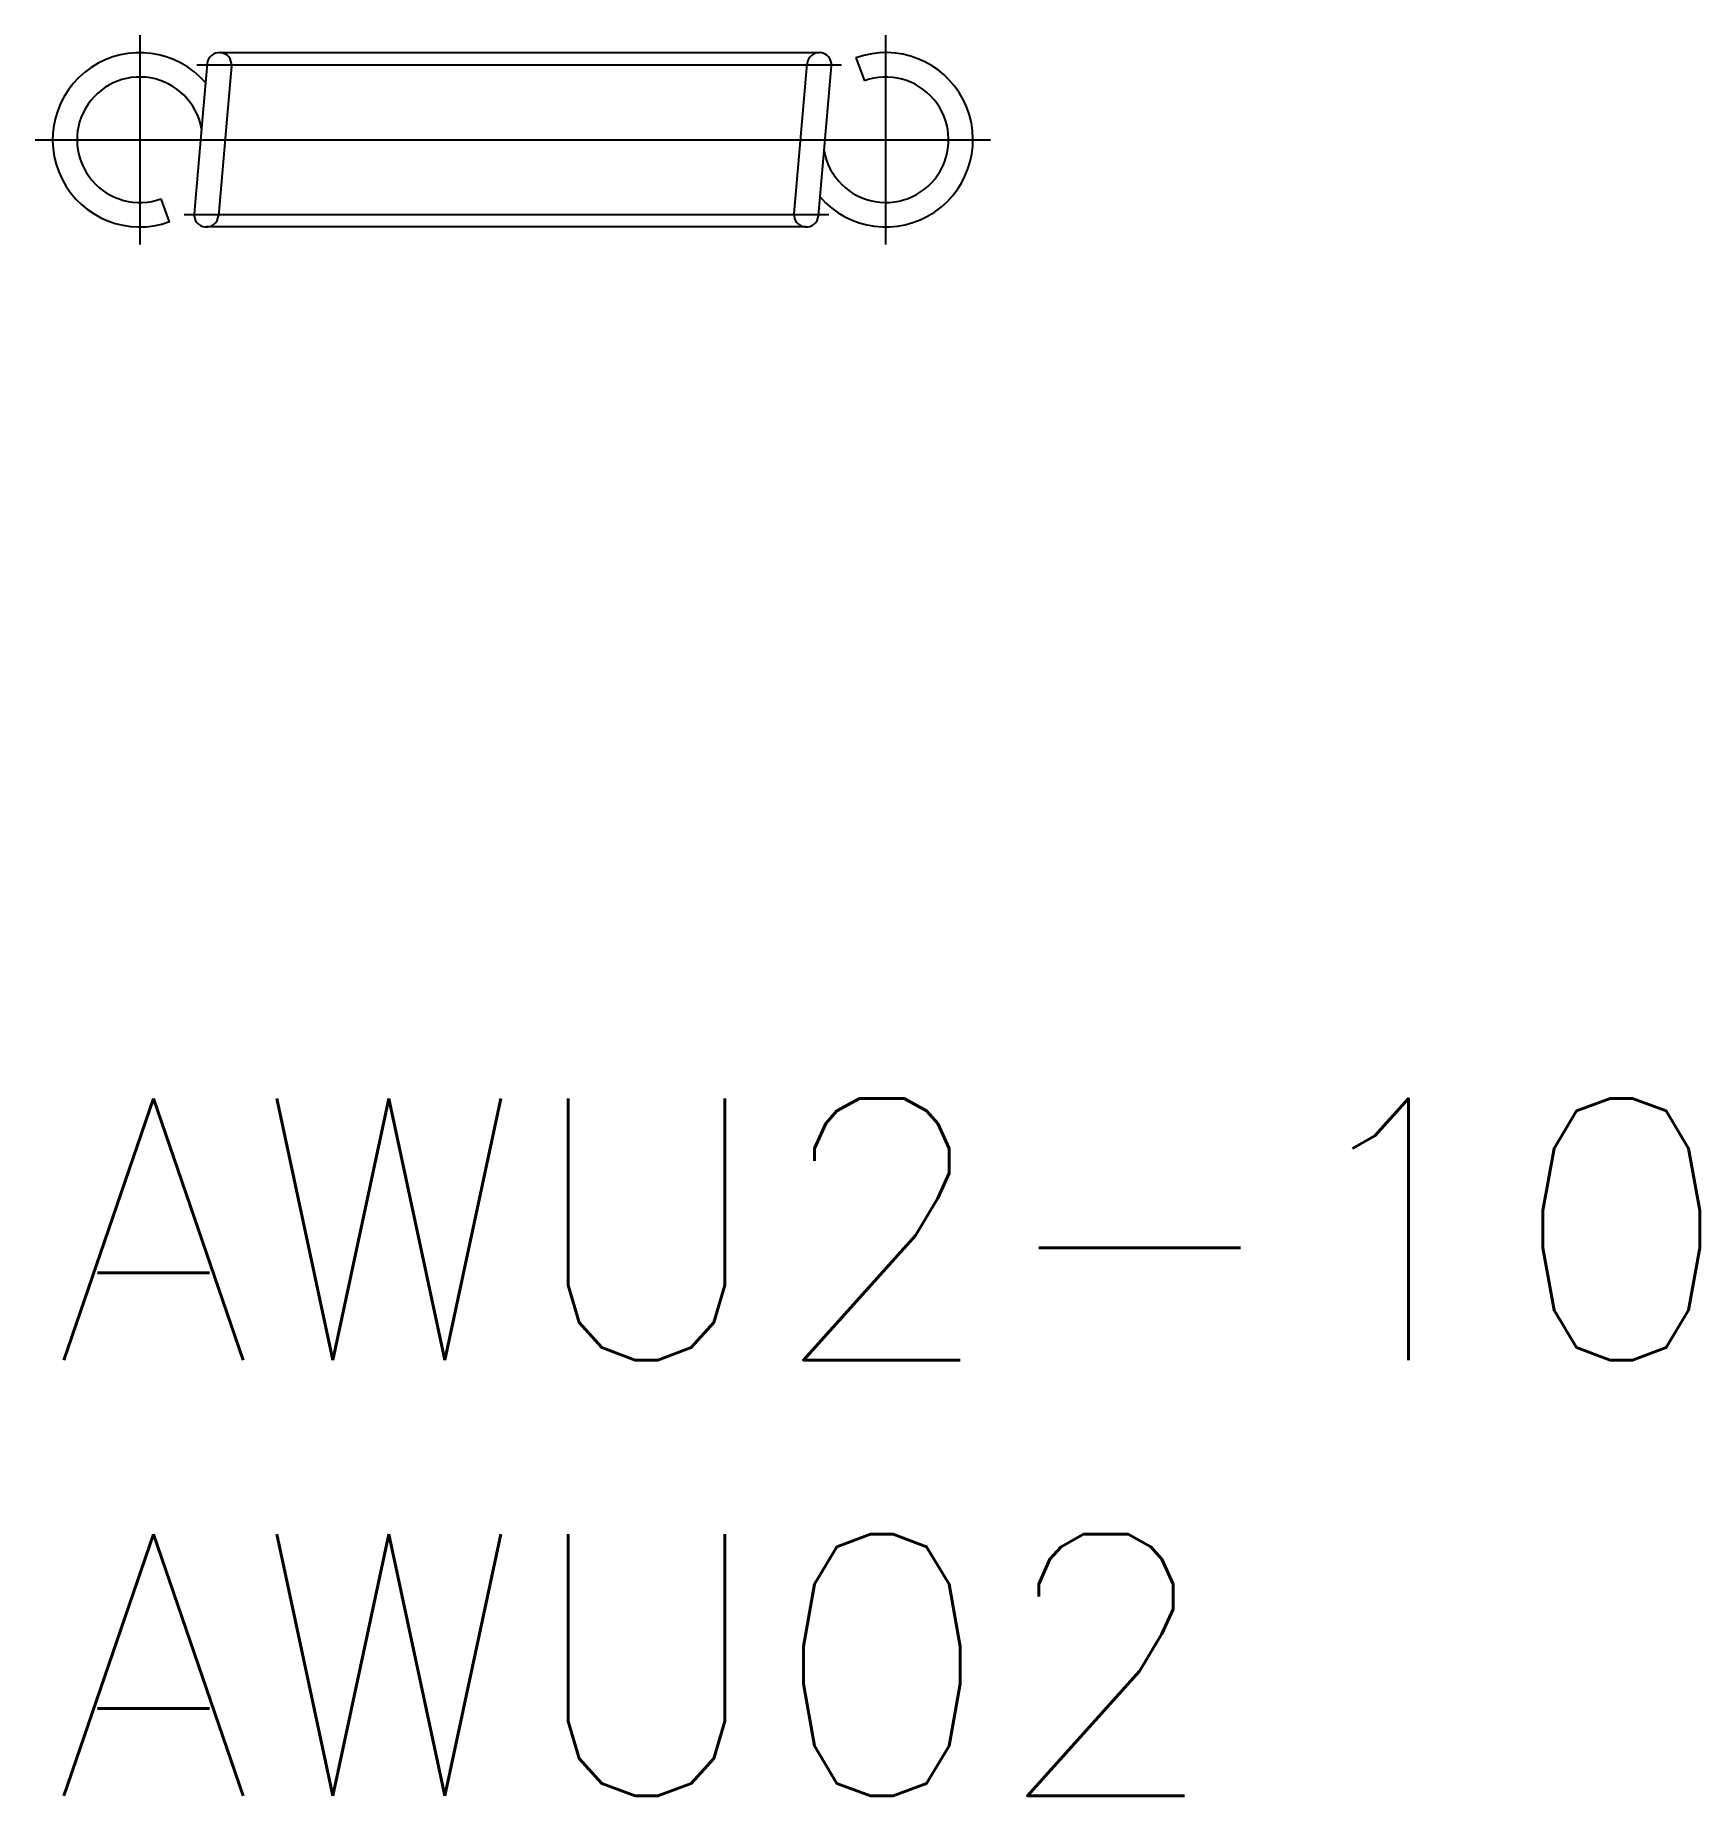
# Model space of a CAD drawing. Extents: x -0.2 to 18.9, y -8 to 12.2.
import ezdxf

# ---------------------------------------------------------------- set-up
doc = ezdxf.new("R2010")
doc.units = 0
doc.header["$LTSCALE"] = 0.5
doc.linetypes.add('CENTER', pattern=[50.8, 31.75, -6.35, 6.35, -6.35])
doc.linetypes.add('PHANTOM', pattern=[63.5, 31.75, -6.35, 6.35, -6.35, 6.35, -6.35])
for name, color, linetype in [('MSM_CENTER', 1, 'CENTER'), ('MSM_CONTINUOUS', 7, 'CONTINUOUS'), ('MSM_IMAGINARY', 6, 'PHANTOM'), ('MSM_PART_NUMBER', 7, 'CONTINUOUS')]:
    doc.layers.add(name, color=color, linetype=linetype)
doc.styles.get("Standard").update_dxf_attribs({"font": 'txt.shx', "height": 3, "bigfont": 'bigfont.shx'})

# ---------------------------------------------------------------- blocks, each defined once
blk = doc.blocks.new('*U2')
at = {"layer": 'MSM_PART_NUMBER'}
blk.add_text('AWU2-10', height=3, dxfattribs=at).set_placement((0, -3))
blk = doc.blocks.new('*U3')
at = {"layer": 'MSM_PART_NUMBER'}
blk.add_text('AWU02', height=3, dxfattribs=at).set_placement((0, -8))

msp = doc.modelspace()

# ---------------------------------------------------------------- linework, layer by layer
at = {"layer": 'MSM_CENTER'}
for p, q in [((1, 12.201), (1, 9.801)), ((9.56, 9.801), (9.56, 12.201)), ((1.653, 11.861), (9.051, 11.861)), ((-0.2, 11.001), (10.76, 11.001)), ((8.906, 10.14), (1.508, 10.14))]:
    msp.add_line(p, q, dxfattribs=at)
at = {"layer": 'MSM_CONTINUOUS'}
for p, q in [((9.218, 11.94), (9.314, 11.677)), ((1.774, 11.873), (1.72, 11.263)), ((2.053, 11.849), (1.999, 11.238)), ((8.507, 10.152), (8.658, 11.873)), ((8.786, 10.128), (8.937, 11.849)), ((1.72, 11.263), (1.624, 10.152)), ((1.999, 11.239), (1.903, 10.125)), ((1.342, 10.061), (1.246, 10.324))]:
    msp.add_line(p, q, dxfattribs=at)
for centre, radius, start, end in [((1, 11.001), 1, 40.9859, 290), ((1.913, 11.861), 0.14, 355, 175), ((8.797, 11.861), 0.14, 355, 175), ((9.56, 11.001), 1, 220.9859, 110), ((1, 11.001), 0.72, 10.166, 290), ((9.56, 11.001), 0.72, 190.1919, 110), ((1.763, 10.14), 0.14, 175, 355), ((8.647, 10.14), 0.14, 175, 355)]:
    msp.add_arc(centre, radius, start, end, dxfattribs=at)
at = {"layer": 'MSM_IMAGINARY'}
for p, q in [((1.913, 12.001), (8.797, 12.001)), ((8.647, 10), (1.763, 10))]:
    msp.add_line(p, q, dxfattribs=at)

# ---------------------------------------------------------------- block references
at = {"layer": 'MSM_CONTINUOUS'}
for name in ['*U2', '*U3']:
    msp.add_blockref(name, (0, 0), dxfattribs=at)

doc.saveas('drawing.dxf')
